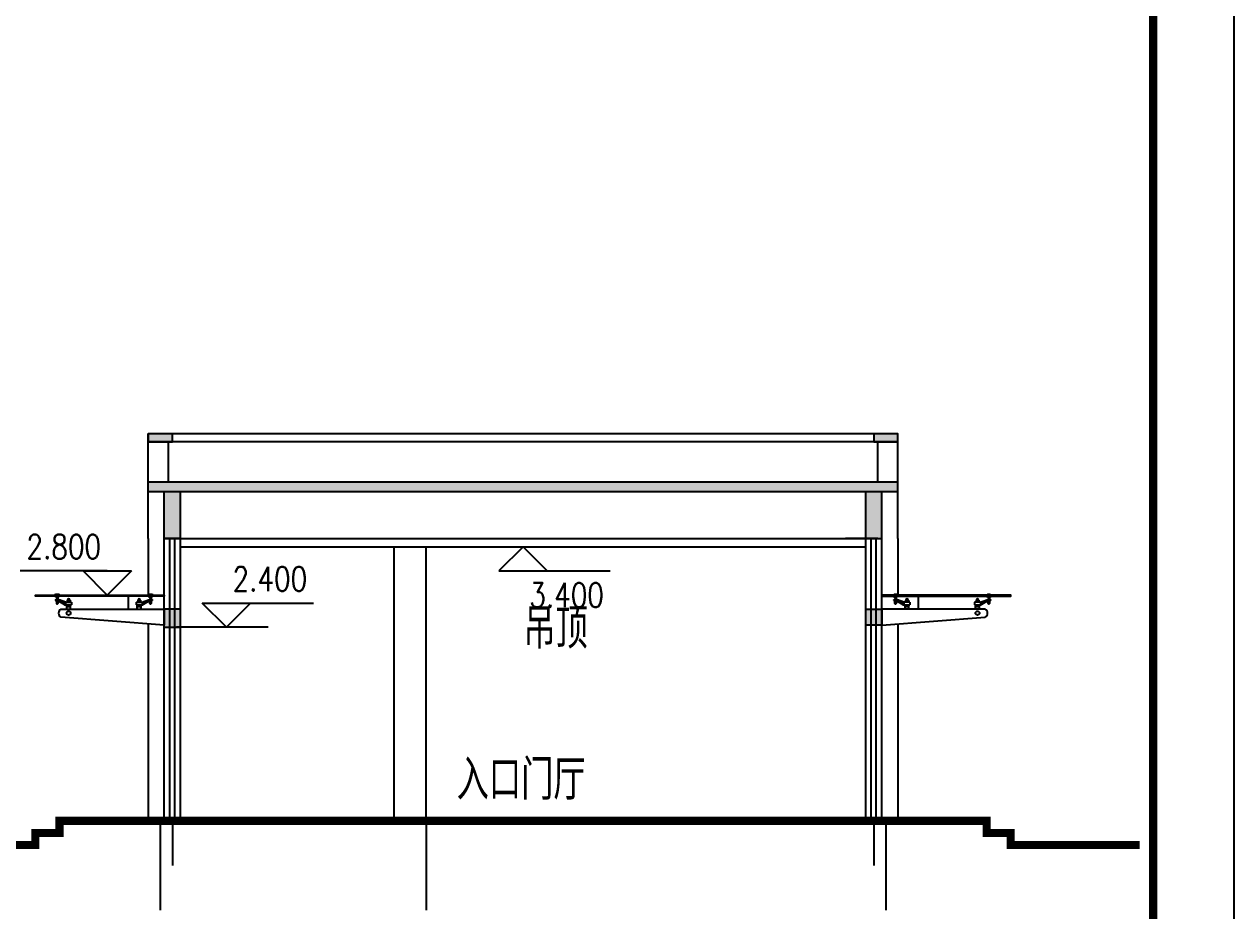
# Model space of a CAD drawing. Extents: x 458975 to 585950, y -118893 to 21149.
# Drawn here: x 503371 to 518375, y -61464 to -50468 of the extents above; entities that cross this region are included whole.
import ezdxf

# ---------------------------------------------------------------- set-up
doc = ezdxf.new("R2010")
doc.units = 0
doc.header["$LTSCALE"] = 1000
doc.header["$MEASUREMENT"] = 0
doc.linetypes.add('ACAD_ISO04W100', pattern=[30.5, 24, -3, 0.5, -3])
doc.layers.get('0').update_dxf_attribs({"linetype": 'CONTINUOUS'})
doc.layers.get('DEFPOINTS').update_dxf_attribs({"linetype": 'CONTINUOUS'})
for name, color, linetype in [('DOTE', 1, 'ACAD_ISO04W100'), ('E_GROUND', 2, 'CONTINUOUS'), ('E_WALL', 255, 'CONTINUOUS'), ('LEVL', 3, 'CONTINUOUS'), ('PUB_TEXT', 7, 'CONTINUOUS'), ('PUB_TITLE', 4, 'CONTINUOUS'), ('PUB_WALL', 255, 'CONTINUOUS'), ('S_WALL', 255, 'CONTINUOUS'), ('S_WINDOW', 2, 'CONTINUOUS'), ('WALL', 151, 'CONTINUOUS'), ('WINDOW', 2, 'CONTINUOUS')]:
    doc.layers.add(name, color=color, linetype=linetype)
doc.styles.add('-HZTXTSIMPLEX', font='SIMPLEX.shx', dxfattribs={"width": 0.8, "bigfont": 'HZTXT.shx'})
doc.styles.add('dim_font', font='SIMPLEX.shx', dxfattribs={"width": 0.8})

# ---------------------------------------------------------------- blocks, each defined once
blk = doc.blocks.new('_swblk')
for p, q in [((-0.5, 0), (-0.5, 1)), ((-0.15, 0), (-0.15, 1)), ((0.15, 0), (0.15, 1)), ((0.5, 0), (0.5, 1))]:
    blk.add_line(p, q)

msp = doc.modelspace()

# ---------------------------------------------------------------- hatches: boundary and pattern name
at = {"layer": 'LEVL'}
h = msp.add_hatch(color=7, dxfattribs=at)
h.paths.add_polyline_path([(505178.9, -57721.2), (505108.9, -57721.2), (505108.9, -57948.2), (505178.9, -57948.2)])
h.paths.add_polyline_path([(505238.9, -57721.2), (505178.9, -57721.2), (505178.9, -57948.2), (505238.9, -57948.2)])
h.paths.add_polyline_path([(505308.9, -57721.2), (505238.9, -57721.2), (505238.9, -57948.2), (505308.9, -57948.2)])
h = msp.add_hatch(color=7, dxfattribs=at)
h.paths.add_polyline_path([(513938.9, -57721.2), (514008.9, -57721.2), (514008.9, -57921.2), (513938.9, -57921.2)])
h.paths.add_polyline_path([(513878.9, -57721.2), (513938.9, -57721.2), (513938.9, -57921.2), (513878.9, -57921.2)])
h.paths.add_polyline_path([(513808.9, -57721.2), (513878.9, -57721.2), (513878.9, -57921.2), (513808.9, -57921.2)])
at = {"layer": 'WALL'}
h = msp.add_hatch(color=7, dxfattribs=at)
h.paths.add_polyline_path([(505308.9, -56268.4), (505108.9, -56268.4), (505108.9, -56848.4), (505308.9, -56848.4)])
h.paths.add_polyline_path([(514008.9, -56268.4), (513808.9, -56268.4), (513808.9, -56848.4), (514008.9, -56848.4), (514008.9, -56848.4)])
h.paths.add_polyline_path([(514208.9, -55548.4), (513908.9, -55548.4), (513908.9, -55648.4), (514208.9, -55648.4)])
h.paths.add_polyline_path([(505208.9, -55548.4), (504908.9, -55548.4), (504908.9, -55648.4), (505208.9, -55648.4)])
h.paths.add_polyline_path([(514208.9, -56148.4), (504908.9, -56148.4), (504908.9, -56268.4), (514208.9, -56268.4)])

# ---------------------------------------------------------------- linework, layer by layer
for p, q in [((503764.3, -57542.4), (503750.3, -57545.4)), ((503750.3, -57548.4), (503750.3, -57545.4)), ((503810.2, -57547.3), (503750.3, -57547.3)), ((503750.3, -57548.4), (503762.3, -57548.4)), ((503750.3, -57561.2), (503762.3, -57561.2)), ((503750.3, -57561.2), (503750.3, -57564.2)), ((503810.2, -57562.2), (503750.3, -57562.2)), ((503764.3, -57567.2), (503750.3, -57564.2)), ((503755.4, -57606.1), (503755.4, -57612.1)), ((503755.4, -57606.1), (503805.4, -57606.1)), ((503755.4, -57612.1), (503780.4, -57612.1)), ((503796.2, -57542.4), (503764.3, -57542.4)), ((503796.2, -57567.2), (503764.3, -57567.2)), ((503764.4, -57567.2), (503764.4, -57570)), ((503764.4, -57570.1), (503796.2, -57570.1)), ((503765.4, -57567.2), (503765.4, -57570)), ((503774.4, -57570), (503773.4, -57571)), ((503773.4, -57577), (503773.4, -57571)), ((503787.4, -57571.1), (503773.4, -57571.1)), ((503773.4, -57577), (503774.4, -57578)), ((503787.4, -57577.1), (503773.4, -57577.1)), ((503774.4, -57578), (503774.4, -57596.3)), ((503786.4, -57578), (503774.4, -57578)), ((503784.4, -57571), (503776.4, -57577)), ((503776.4, -57571), (503784.4, -57577)), ((503776.4, -57571), (503776.4, -57577)), ((503780.3, -57612.1), (503870.9, -57666.2)), ((503784.4, -57571), (503784.4, -57577)), ((503786.4, -57570), (503787.4, -57571)), ((503787.4, -57577), (503786.4, -57578)), ((503786.4, -57578), (503786.4, -57596.3)), ((503787.4, -57577), (503787.4, -57571)), ((503795.2, -57567.2), (503795.2, -57570)), ((503810.2, -57545.4), (503796.2, -57542.4)), ((503810.2, -57564.2), (503796.2, -57567.2)), ((503796.2, -57567.2), (503796.2, -57570)), ((503798.2, -57548.4), (503810.2, -57548.4)), ((503810.2, -57561.2), (503798.2, -57561.2)), ((503805.4, -57627), (503805.4, -57606.1)), ((503884.9, -57638.1), (503805.4, -57606.1)), ((503810.2, -57548.4), (503810.2, -57545.4)), ((503810.2, -57561.2), (503810.2, -57564.2)), ((503811.1, -57616.3), (503811, -57622.8)), ((503870.6, -57638.8), (503812.4, -57615.4)), ((503904.7, -57613.3), (503904.7, -57626.3)), ((503907.9, -57610.3), (503935.9, -57610.3)), ((503913.3, -57626.3), (503913.3, -57613.3)), ((503930.5, -57626.3), (503930.5, -57613.3)), ((503939.1, -57613.3), (503939.1, -57626.3)), ((504779.7, -57613.3), (504779.7, -57626.3)), ((504782.9, -57610.3), (504810.9, -57610.3)), ((504788.3, -57626.3), (504788.3, -57613.3)), ((504805.5, -57626.3), (504805.5, -57613.3)), ((504814.1, -57613.3), (504814.1, -57626.3)), ((504833.9, -57638.1), (504913.4, -57606.1)), ((504938.4, -57612.1), (504847.9, -57666.2)), ((504848.1, -57638.8), (504906.3, -57615.4)), ((504907.7, -57616.3), (504907.8, -57622.8)), ((504908.6, -57545.4), (504922.6, -57542.4)), ((504908.6, -57548.4), (504908.6, -57545.4)), ((504968.2, -57547.3), (504908.6, -57547.3)), ((504908.6, -57548.4), (504920.6, -57548.4)), ((504908.6, -57561.2), (504908.6, -57564.2)), ((504908.6, -57561.2), (504920.6, -57561.2)), ((504968.2, -57562.2), (504908.6, -57562.2)), ((504908.6, -57564.2), (504922.6, -57567.2)), ((504913.4, -57627), (504913.4, -57606.1)), ((504913.4, -57606.1), (504963.4, -57606.1)), ((504954.2, -57542.4), (504922.6, -57542.4)), ((504922.6, -57567.2), (504922.6, -57570)), ((504922.6, -57567.2), (504954.5, -57567.2)), ((504922.6, -57570), (504954.4, -57570)), ((504923.6, -57567.2), (504923.6, -57570)), ((504932.4, -57570), (504931.4, -57571)), ((504931.4, -57577), (504931.4, -57571)), ((504945.4, -57571.1), (504931.4, -57571.1)), ((504931.4, -57577), (504932.4, -57578)), ((504945.4, -57577.1), (504931.4, -57577.1)), ((504932.4, -57578), (504932.4, -57596.3)), ((504932.4, -57578), (504944.4, -57578)), ((504934.4, -57571), (504934.4, -57577)), ((504942.4, -57571), (504934.4, -57577)), ((504934.4, -57571), (504942.4, -57577)), ((504963.4, -57612.1), (504938.4, -57612.1)), ((504942.4, -57571), (504942.4, -57577)), ((504944.4, -57570), (504945.4, -57571)), ((504945.4, -57577), (504944.4, -57578)), ((504944.4, -57578), (504944.4, -57596.3)), ((504945.4, -57577), (504945.4, -57571)), ((504953.4, -57567.2), (504953.4, -57570)), ((504968.2, -57545.4), (504954.2, -57542.4)), ((504968.2, -57564.2), (504954.2, -57567.2)), ((504954.4, -57567.2), (504954.4, -57570)), ((504956.2, -57548.4), (504968.2, -57548.4)), ((504968.2, -57561.2), (504956.2, -57561.2)), ((504963.4, -57606.1), (504963.4, -57612.1)), ((504968.2, -57548.4), (504968.2, -57545.4)), ((504968.2, -57561.2), (504968.2, -57564.2)), ((514149.6, -57545.4), (514163.6, -57542.4)), ((514149.6, -57548.4), (514149.6, -57545.4)), ((514209.2, -57547.4), (514149.6, -57547.4)), ((514149.6, -57548.4), (514161.6, -57548.4)), ((514149.6, -57561.2), (514149.6, -57564.2)), ((514149.6, -57561.2), (514161.6, -57561.2)), ((514209.2, -57562.2), (514149.6, -57562.2)), ((514149.6, -57564.2), (514163.6, -57567.2)), ((514154.4, -57606.1), (514154.4, -57612.1)), ((514154.4, -57606.1), (514204.4, -57606.1)), ((514154.4, -57612.1), (514179.4, -57612.1)), ((514195.2, -57567.2), (514163.3, -57567.2)), ((514163.4, -57567.2), (514163.4, -57570)), ((514163.4, -57570), (514195.2, -57570)), ((514195.2, -57542.4), (514163.6, -57542.4)), ((514164.4, -57567.2), (514164.4, -57570)), ((514173.4, -57570), (514172.4, -57571)), ((514172.4, -57577), (514172.4, -57571)), ((514186.4, -57571), (514172.4, -57571)), ((514172.4, -57577), (514173.4, -57578)), ((514186.4, -57577), (514172.4, -57577)), ((514185.4, -57578), (514173.4, -57578)), ((514173.4, -57578), (514173.4, -57596.3)), ((514175.4, -57571), (514175.4, -57577)), ((514175.4, -57571), (514183.4, -57577)), ((514183.4, -57571), (514175.4, -57577)), ((514179.3, -57612.1), (514269.9, -57666.2)), ((514183.4, -57571), (514183.4, -57577)), ((514185.4, -57570), (514186.4, -57571)), ((514186.4, -57577), (514185.4, -57578)), ((514185.4, -57578), (514185.4, -57596.3)), ((514186.4, -57577), (514186.4, -57571)), ((514194.2, -57567.2), (514194.2, -57570)), ((514209.2, -57545.4), (514195.2, -57542.4)), ((514209.2, -57564.2), (514195.2, -57567.2)), ((514195.2, -57567.2), (514195.2, -57570)), ((514197.2, -57548.4), (514209.2, -57548.4)), ((514209.2, -57561.2), (514197.2, -57561.2)), ((514204.4, -57627), (514204.4, -57606.1)), ((514283.9, -57638.1), (514204.4, -57606.1)), ((514209.2, -57548.4), (514209.2, -57545.4)), ((514209.2, -57561.2), (514209.2, -57564.2)), ((514210.1, -57616.3), (514210, -57622.8)), ((514269.6, -57638.8), (514211.4, -57615.4)), ((514303.7, -57613.3), (514303.7, -57626.3)), ((514334.9, -57610.3), (514306.9, -57610.3)), ((514312.2, -57626.3), (514312.2, -57613.3)), ((514329.4, -57626.3), (514329.4, -57613.3)), ((514338.1, -57613.3), (514338.1, -57626.3)), ((515178.7, -57613.3), (515178.7, -57626.3)), ((515209.9, -57610.3), (515181.9, -57610.3)), ((515187.2, -57626.3), (515187.2, -57613.3)), ((515204.4, -57626.3), (515204.4, -57613.3)), ((515213.1, -57613.3), (515213.1, -57626.3)), ((515232.9, -57638.1), (515312.4, -57606.1)), ((515337.4, -57612.1), (515246.9, -57666.2)), ((515247.1, -57638.8), (515305.3, -57615.4)), ((515306.7, -57616.3), (515306.8, -57622.8)), ((515307.6, -57545.4), (515321.6, -57542.4)), ((515307.6, -57548.4), (515307.6, -57545.4)), ((515367.5, -57547.4), (515307.6, -57547.4)), ((515307.6, -57548.4), (515319.6, -57548.4)), ((515307.6, -57561.2), (515307.6, -57564.2)), ((515307.6, -57561.2), (515319.6, -57561.2)), ((515367.5, -57562.2), (515307.6, -57562.2)), ((515307.6, -57564.2), (515321.6, -57567.2)), ((515312.4, -57606.1), (515362.4, -57606.1)), ((515312.4, -57627), (515312.4, -57606.1)), ((515353.5, -57542.4), (515321.6, -57542.4)), ((515321.6, -57567.2), (515353.5, -57567.2)), ((515321.6, -57567.2), (515321.6, -57570)), ((515321.6, -57570), (515353.4, -57570)), ((515322.6, -57567.2), (515322.6, -57570)), ((515331.4, -57570), (515330.4, -57571)), ((515344.4, -57571), (515330.4, -57571)), ((515330.4, -57577), (515330.4, -57571)), ((515344.4, -57577), (515330.4, -57577)), ((515330.4, -57577), (515331.4, -57578)), ((515331.4, -57578), (515343.4, -57578)), ((515331.4, -57578), (515331.4, -57596.3)), ((515333.4, -57571), (515333.4, -57577)), ((515333.4, -57571), (515341.4, -57577)), ((515341.4, -57571), (515333.4, -57577)), ((515362.4, -57612.1), (515337.4, -57612.1)), ((515341.4, -57571), (515341.4, -57577)), ((515343.4, -57570), (515344.4, -57571)), ((515344.4, -57577), (515343.4, -57578)), ((515343.4, -57578), (515343.4, -57596.3)), ((515344.4, -57577), (515344.4, -57571)), ((515352.4, -57567.2), (515352.4, -57570)), ((515353.4, -57567.2), (515353.4, -57570)), ((515353.5, -57542.4), (515367.5, -57545.4)), ((515353.5, -57567.2), (515367.5, -57564.2)), ((515355.5, -57548.4), (515367.5, -57548.4)), ((515367.5, -57561.2), (515355.5, -57561.2)), ((515362.4, -57606.1), (515362.4, -57612.1)), ((515367.5, -57548.4), (515367.5, -57545.4)), ((515367.5, -57561.2), (515367.5, -57564.2)), ((503811.5, -57623.7), (503869.5, -57658.4)), ((503870.9, -57666.2), (503870.9, -57668.1)), ((503870.9, -57666.2), (503870.9, -57667.4)), ((503870.9, -57668.1), (503958.9, -57668.1)), ((503871, -57657.5), (503871.2, -57639.8)), ((503884.9, -57638.1), (503884.9, -57668.1)), ((503884.9, -57638.1), (503958.9, -57638.1)), ((503945.9, -57678.3), (503897.9, -57678.3)), ((503897.9, -57721.2), (503897.9, -57678.3)), ((503945.9, -57692.3), (503897.9, -57692.3)), ((503904.7, -57631.4), (503904.7, -57638.1)), ((503906.9, -57678.3), (503906.9, -57668.3)), ((503907.9, -57628.4), (503935.9, -57628.4)), ((503935.1, -57628.3), (503908.7, -57628.3)), ((503908.9, -57678.3), (503908.9, -57668.3)), ((503911.9, -57680.5), (503931.9, -57690.5)), ((503911.9, -57690.5), (503911.9, -57680.5)), ((503911.9, -57690.5), (503931.9, -57680.5)), ((503931.9, -57680.5), (503911.9, -57680.5)), ((503931.9, -57690.5), (503911.9, -57690.5)), ((503913.3, -57638.1), (503913.3, -57631.4)), ((503930.5, -57638.1), (503930.5, -57631.4)), ((503931.9, -57690.5), (503931.9, -57680.5)), ((503934.9, -57678.3), (503934.9, -57668.3)), ((503936.9, -57678.3), (503936.9, -57668.3)), ((503939.1, -57631.4), (503939.1, -57638.1)), ((503945.9, -57721.2), (503945.9, -57678.3)), ((503958.9, -57638.1), (503958.9, -57668.1)), ((504759.9, -57638.1), (504759.9, -57668.1)), ((504759.9, -57638.1), (504833.9, -57638.1)), ((504759.9, -57668.1), (504847.9, -57668.1)), ((504820.9, -57678.3), (504772.9, -57678.3)), ((504772.9, -57721.2), (504772.9, -57678.3)), ((504820.9, -57692.3), (504772.9, -57692.3)), ((504779.7, -57631.4), (504779.7, -57638.1)), ((504781.9, -57678.3), (504781.9, -57668.3)), ((504782.9, -57628.4), (504810.9, -57628.4)), ((504810.1, -57628.3), (504783.7, -57628.3)), ((504783.9, -57678.3), (504783.9, -57668.3)), ((504786.9, -57680.5), (504806.9, -57690.5)), ((504786.9, -57690.5), (504786.9, -57680.5)), ((504786.9, -57690.5), (504806.9, -57680.5)), ((504806.9, -57680.5), (504786.9, -57680.5)), ((504806.9, -57690.5), (504786.9, -57690.5)), ((504788.3, -57638.1), (504788.3, -57631.4)), ((504805.5, -57638.1), (504805.5, -57631.4)), ((504806.9, -57690.5), (504806.9, -57680.5)), ((504809.9, -57678.3), (504809.9, -57668.3)), ((504811.9, -57678.3), (504811.9, -57668.3)), ((504814.1, -57631.4), (504814.1, -57638.1)), ((504820.9, -57721.2), (504820.9, -57678.3)), ((504833.9, -57638.1), (504833.9, -57668.1)), ((504847.7, -57657.5), (504847.5, -57639.8)), ((504847.9, -57666.2), (504847.9, -57668.1)), ((504907.3, -57623.7), (504849.3, -57658.4)), ((514210.5, -57623.7), (514268.5, -57658.4)), ((514269.9, -57666.2), (514269.9, -57668.1)), ((514269.9, -57668.1), (514357.9, -57668.1)), ((514270, -57657.5), (514270.3, -57639.8)), ((514283.9, -57638.1), (514283.9, -57668.1)), ((514357.9, -57638.1), (514283.9, -57638.1)), ((514296.9, -57678.3), (514344.9, -57678.3)), ((514296.9, -57721.2), (514296.9, -57678.3)), ((514344.9, -57692.3), (514296.9, -57692.3)), ((514303.7, -57631.4), (514303.7, -57638.1)), ((514305.9, -57678.3), (514305.9, -57668.3)), ((514334.9, -57628.4), (514306.9, -57628.4)), ((514334, -57628.3), (514307.6, -57628.3)), ((514307.9, -57678.3), (514307.9, -57668.3)), ((514310.9, -57690.5), (514310.9, -57680.5)), ((514330.9, -57680.5), (514310.9, -57690.5)), ((514330.9, -57690.5), (514310.9, -57680.5)), ((514310.9, -57680.5), (514330.9, -57680.5)), ((514310.9, -57690.5), (514330.9, -57690.5)), ((514312.2, -57638.1), (514312.2, -57631.4)), ((514329.4, -57638.1), (514329.4, -57631.4)), ((514330.9, -57690.5), (514330.9, -57680.5)), ((514333.9, -57678.3), (514333.9, -57668.3)), ((514335.9, -57678.3), (514335.9, -57668.3)), ((514338.1, -57631.4), (514338.1, -57638.1)), ((514344.9, -57721.2), (514344.9, -57678.3)), ((514357.9, -57638.1), (514357.9, -57668.1)), ((515158.9, -57638.1), (515158.9, -57668.1)), ((515232.9, -57638.1), (515158.9, -57638.1)), ((515158.9, -57668.1), (515246.9, -57668.1)), ((515171.9, -57678.3), (515219.9, -57678.3)), ((515171.9, -57721.2), (515171.9, -57678.3)), ((515219.9, -57692.3), (515171.9, -57692.3)), ((515178.7, -57631.4), (515178.7, -57638.1)), ((515180.9, -57678.3), (515180.9, -57668.3)), ((515209.9, -57628.4), (515181.9, -57628.4)), ((515209.1, -57628.3), (515182.6, -57628.3)), ((515182.9, -57678.3), (515182.9, -57668.3)), ((515185.9, -57690.5), (515185.9, -57680.5)), ((515205.9, -57680.5), (515185.9, -57690.5)), ((515205.9, -57690.5), (515185.9, -57680.5)), ((515185.9, -57680.5), (515205.9, -57680.5)), ((515185.9, -57690.5), (515205.9, -57690.5)), ((515187.2, -57638.1), (515187.2, -57631.4)), ((515204.4, -57638.1), (515204.4, -57631.4)), ((515205.9, -57690.5), (515205.9, -57680.5)), ((515208.9, -57678.3), (515208.9, -57668.3)), ((515210.9, -57678.3), (515210.9, -57668.3)), ((515213.1, -57631.4), (515213.1, -57638.1)), ((515219.9, -57721.2), (515219.9, -57678.3)), ((515232.9, -57638.1), (515232.9, -57668.1)), ((515246.8, -57657.5), (515246.5, -57639.8)), ((515246.9, -57666.2), (515246.9, -57668.1)), ((515246.9, -57666.2), (515246.9, -57667.4)), ((515306.3, -57623.7), (515248.3, -57658.4))]:
    msp.add_line(p, q)
at = {"ltscale": 0.05}
for p, q in [((503762.3, -57547.4), (503762.3, -57561.2)), ((503775.9, -57578), (503775.9, -57596.3)), ((503780.4, -57664.2), (503780.4, -57536.4)), ((503784.9, -57578), (503784.9, -57596.3)), ((503798.2, -57547.4), (503798.2, -57561.2)), ((504920.6, -57547.4), (504920.6, -57561.2)), ((504933.9, -57578), (504933.9, -57596.3)), ((504938.4, -57664.2), (504938.4, -57536.4)), ((504942.9, -57578), (504942.9, -57596.3)), ((504956.2, -57547.4), (504956.2, -57561.2)), ((514161.6, -57547.4), (514161.6, -57561.2)), ((514174.9, -57578), (514174.9, -57596.3)), ((514179.4, -57664.2), (514179.4, -57536.4)), ((514183.9, -57578), (514183.9, -57596.3)), ((514197.2, -57547.4), (514197.2, -57561.2)), ((515319.6, -57547.4), (515319.6, -57561.2)), ((515332.9, -57578), (515332.9, -57596.3)), ((515337.4, -57664.2), (515337.4, -57536.4)), ((515341.9, -57578), (515341.9, -57596.3)), ((515355.5, -57547.4), (515355.5, -57561.2))]:
    msp.add_line(p, q, dxfattribs=at)
for points in [[(503826.9, -57721.2), (505108.9, -57721.2), (505108.9, -57921.2), (503826.9, -57823.2)], [(503897.9, -57721.2), (503945.9, -57721.2)], [(504772.9, -57721.2), (504820.9, -57721.2)], [(515290.9, -57721.2), (514008.9, -57721.2), (514008.9, -57921.2), (515290.9, -57823.2)], [(514344.9, -57721.2), (514296.9, -57721.2)], [(515219.9, -57721.2), (515171.9, -57721.2)]]:
    msp.add_lwpolyline(points)
for centre in [(503921.9, -57772.2), (515195.9, -57772.2)]:
    msp.add_circle(centre, 25)
for centre, radius, start, end in [((503812.1, -57616.3), 1, 68.07444, 179.23169), ((503909, -57614.9), 4.61, 20.4369, 159.5631), ((503921.9, -57610.3), 14, 0, 180), ((503921.9, -57624.1), 13.8, 51.53746, 128.46254), ((503934.8, -57614.9), 4.54, 19.7922, 160.2078), ((504784, -57614.9), 4.61, 20.4369, 159.5631), ((504796.9, -57610.3), 14, 0, 180), ((504796.9, -57624.1), 13.8, 51.53746, 128.46254), ((504809.8, -57614.9), 4.54, 19.7922, 160.2078), ((504906.7, -57616.3), 1, 0.76831, 111.92556), ((514211.1, -57616.3), 1, 68.07444, 179.23169), ((514308, -57614.9), 4.54, 19.7922, 160.2078), ((514320.9, -57610.3), 14, 0, 180), ((514320.8, -57624.1), 13.8, 51.53746, 128.46254), ((514333.8, -57614.9), 4.61, 20.4369, 159.5631), ((515183, -57614.9), 4.54, 19.7922, 160.2078), ((515195.9, -57610.3), 14, 0, 180), ((515195.8, -57624.1), 13.8, 51.53746, 128.46254), ((515208.8, -57614.9), 4.61, 20.4369, 159.5631), ((515305.7, -57616.3), 1, 0.76831, 111.92556), ((503855.2, -57772.2), 58.3, 119.0546, 240.9454), ((503812, -57622.8), 1, 179.23169, 239.12087), ((503870, -57657.5), 1, 239.12087, 359.23169), ((503870.2, -57639.7), 1, 359.23169, 68.07444), ((503909, -57622.7), 5.67, 220.29842, 319.70158), ((503909, -57633), 4.61, 20.4369, 159.5631), ((503921.9, -57608.8), 19.5, 243.81532, 296.18468), ((503921.9, -57642.2), 13.8, 51.53746, 128.46254), ((503934.8, -57622.8), 5.56, 219.76533, 320.23467), ((503934.8, -57632.9), 4.54, 19.7922, 160.2078), ((504784, -57622.7), 5.67, 220.29842, 319.70158), ((504784, -57633), 4.61, 20.4369, 159.5631), ((504796.9, -57608.8), 19.5, 243.81532, 296.18468), ((504796.9, -57642.2), 13.8, 51.53746, 128.46254), ((504809.8, -57622.8), 5.56, 219.76533, 320.23467), ((504809.8, -57632.9), 4.54, 19.7922, 160.2078), ((504848.5, -57639.7), 1, 111.92556, 180.76831), ((504848.7, -57657.5), 1, 180.76831, 300.87913), ((504906.8, -57622.8), 1, 300.87913, 0.76831), ((514211, -57622.8), 1, 179.23169, 239.12087), ((514269, -57657.5), 1, 239.12087, 359.23169), ((514269.3, -57639.7), 1, 359.23169, 68.07444), ((514308, -57622.8), 5.56, 219.76533, 320.23467), ((514308, -57632.9), 4.54, 19.7922, 160.2078), ((514320.8, -57608.8), 19.5, 243.81532, 296.18468), ((514320.8, -57642.2), 13.8, 51.53746, 128.46254), ((514333.8, -57622.7), 5.67, 220.29842, 319.70158), ((514333.8, -57633), 4.61, 20.4369, 159.5631), ((515183, -57622.8), 5.56, 219.76533, 320.23467), ((515183, -57632.9), 4.54, 19.7922, 160.2078), ((515195.8, -57608.8), 19.5, 243.81532, 296.18468), ((515195.8, -57642.2), 13.8, 51.53746, 128.46254), ((515208.8, -57622.7), 5.67, 220.29842, 319.70158), ((515208.8, -57633), 4.61, 20.4369, 159.5631), ((515247.5, -57639.7), 1, 111.92556, 180.76831), ((515247.8, -57657.5), 1, 180.76831, 300.87913), ((515262.6, -57772.2), 58.3, 299.0546, 60.9454), ((515305.8, -57622.8), 1, 300.87913, 0.76831)]:
    msp.add_arc(centre, radius, start, end)
at = {"layer": 'DEFPOINTS'}
for p in [(503922.2, -57609.9), (504797.2, -57609.9), (514320.6, -57609.9), (515195.6, -57609.9)]:
    msp.add_point(p, dxfattribs=at)
at = {"layer": 'DOTE'}
for p, q in [((505058.9, -60348.4), (505058.9, -61456.7)), ((505208.9, -60348.4), (505208.9, -60902.5)), ((508358.9, -60348.4), (508358.9, -61456.7)), ((513908.9, -60348.4), (513908.9, -60902.5)), ((514058.9, -60348.4), (514058.9, -61456.7))]:
    msp.add_line(p, q, dxfattribs=at)
at = {"layer": 'E_GROUND'}
msp.add_lwpolyline([(501908.9, -60648.4, 100, 100, 0), (503508.9, -60648.4, 100, 100, 0), (503508.9, -60498.4, 100, 100, 0), (503808.9, -60498.4, 100, 100, 0), (503808.9, -60348.4, 100, 100, 0), (515308.9, -60348.4, 100, 100, 0), (515308.9, -60498.4, 100, 100, 0), (515608.9, -60498.4, 100, 100, 0), (515608.9, -60648.4, 100, 100, 0), (517208.9, -60648.4, 0, 0, 0)], format="xyseb", dxfattribs=at)
at = {"layer": 'E_WALL'}
for p, q in [((505108.9, -56848.4), (505108.9, -56268.4)), ((505308.9, -56848.4), (505308.9, -56268.4)), ((513808.9, -56848.4), (513808.9, -56268.4)), ((514008.9, -56848.4), (514008.9, -56268.4)), ((504908.9, -56848.4), (504908.9, -57548.4)), ((505158.9, -56848.4), (505558.9, -56848.4)), ((513958.9, -56848.4), (513558.9, -56848.4)), ((514208.9, -56848.4), (514208.9, -57548.4)), ((504658.9, -57560.4), (504658.9, -57721.2)), ((514458.9, -57560.4), (514458.9, -57721.2)), ((504908.9, -57907.9), (504908.9, -60348.4)), ((514208.9, -57907.9), (514208.9, -60348.4))]:
    msp.add_line(p, q, dxfattribs=at)
for points in [[(514208.9, -55548.4), (514208.9, -55548.4), (504908.9, -55548.4)], [(505208.9, -55548.4), (504908.9, -55548.4), (504908.9, -55648.4), (505208.9, -55648.4)], [(514208.9, -55648.4), (514208.9, -55648.4), (504908.9, -55648.4)], [(505208.9, -55648.4), (505208.9, -55548.4)], [(514208.9, -55548.4), (513908.9, -55548.4), (513908.9, -55648.4), (514208.9, -55648.4)], [(514208.9, -56148.4), (514208.9, -56148.4), (504908.9, -56148.4)], [(514208.9, -56268.4), (504908.9, -56268.4)], [(505108.9, -56848.4), (514008.9, -56848.4)], [(505308.9, -56948.4), (513808.9, -56948.4)]]:
    msp.add_lwpolyline(points, dxfattribs=at)
at = {"layer": 'LEVL'}
for p, q in [((509558.9, -56948.4), (509258.9, -57248.4)), ((509858.9, -57248.4), (509558.9, -56948.4)), ((504401.5, -57248.4), (503321.5, -57248.4)), ((504401.5, -57548.4), (504101.5, -57248.4)), ((504101.5, -57248.4), (504701.5, -57248.4)), ((504701.5, -57248.4), (504401.5, -57548.4)), ((509258.9, -57248.4), (509858.9, -57248.4)), ((509558.9, -57248.4), (510638.9, -57248.4)), ((505878.2, -57948.2), (505578.2, -57648.2)), ((505578.2, -57648.2), (506178.2, -57648.2)), ((506178.2, -57648.2), (505878.2, -57948.2)), ((505878.2, -57648.2), (506958.2, -57648.2)), ((506396.6, -57948.2), (505259, -57948.2))]:
    msp.add_line(p, q, dxfattribs=at)
at = {"layer": 'LEVL', "color": 7}
for p, q in [((505308.9, -57721.2), (505108.9, -57721.2)), ((505108.9, -57721.2), (505108.9, -57921.2)), ((505308.9, -57921.2), (505308.9, -57721.2)), ((513808.9, -57921.2), (513808.9, -57721.2)), ((513808.9, -57721.2), (514008.9, -57721.2)), ((514008.9, -57721.2), (514008.9, -57921.2)), ((505108.9, -57948.2), (505308.9, -57948.2)), ((514008.9, -57921.2), (513808.9, -57921.2))]:
    msp.add_line(p, q, dxfattribs=at)
at = {"layer": 'PUB_TITLE'}
msp.add_lwpolyline([(458975.5, -70226.1), (458975.5, -28226.1), (518375.5, -28226.1), (518375.5, -70226.1)], close=True, dxfattribs=at)
at = {"layer": 'PUB_TITLE', "const_width": 100}
msp.add_lwpolyline([(461475.5, -69226.1), (517375.5, -69226.1), (517375.5, -29226.1), (461475.5, -29226.1)], close=True, dxfattribs=at)
at = {"layer": 'PUB_WALL'}
for p, q in [((503765.7, -57604.1), (503794.1, -57604.1)), ((503765.7, -57606), (503765.7, -57604.1)), ((503765.7, -57606), (503794.1, -57606)), ((503765.9, -57614.4), (503765.9, -57612.5)), ((503765.9, -57614.4), (503784.2, -57614.4)), ((503770.2, -57616.4), (503770.2, -57622)), ((503770.6, -57602.1), (503770.6, -57598.1)), ((503784.2, -57614.4), (503770.8, -57614.4)), ((503789.6, -57604.1), (503771.6, -57604.1)), ((503772.6, -57596.1), (503788.6, -57596.1)), ((503775.2, -57616), (503775.2, -57622)), ((503775.6, -57602.1), (503775.6, -57598.1)), ((503785.2, -57616.7), (503785.2, -57622)), ((503785.6, -57602.1), (503785.6, -57598.1)), ((503790.6, -57602.1), (503790.6, -57598.1)), ((503790.7, -57618.3), (503790.7, -57622)), ((503794.1, -57606), (503794.1, -57604.1)), ((504924.7, -57606), (504924.7, -57604.1)), ((504953, -57604.1), (504924.7, -57604.1)), ((504953, -57606), (504924.7, -57606)), ((504928, -57618.3), (504928, -57622)), ((504928.1, -57602.1), (504928.1, -57598.1)), ((504947.1, -57604.1), (504929.1, -57604.1)), ((504946.1, -57596.1), (504930.1, -57596.1)), ((504933.1, -57602.1), (504933.1, -57598.1)), ((504933.6, -57616.7), (504933.6, -57622)), ((504952.8, -57614.4), (504934.6, -57614.4)), ((504934.6, -57614.4), (504947.9, -57614.4)), ((504943.1, -57602.1), (504943.1, -57598.1)), ((504943.6, -57616), (504943.6, -57622)), ((504948.1, -57602.1), (504948.1, -57598.1)), ((504948.6, -57616.4), (504948.6, -57622)), ((504952.8, -57614.4), (504952.8, -57612.5)), ((504953, -57606), (504953, -57604.1)), ((514164.7, -57606), (514164.7, -57604.1)), ((514164.7, -57604.1), (514193.1, -57604.1)), ((514164.7, -57606), (514193.1, -57606)), ((514165, -57614.4), (514165, -57612.5)), ((514165, -57614.4), (514183.2, -57614.4)), ((514169.2, -57616.4), (514169.2, -57622)), ((514169.6, -57602.1), (514169.6, -57598.1)), ((514183.2, -57614.4), (514169.8, -57614.4)), ((514170.6, -57604.1), (514188.6, -57604.1)), ((514171.6, -57596.1), (514187.6, -57596.1)), ((514174.2, -57616), (514174.2, -57622)), ((514174.6, -57602.1), (514174.6, -57598.1)), ((514184.2, -57616.7), (514184.2, -57622)), ((514184.6, -57602.1), (514184.6, -57598.1)), ((514189.6, -57602.1), (514189.6, -57598.1)), ((514189.7, -57618.3), (514189.7, -57622)), ((514193.1, -57606), (514193.1, -57604.1)), ((515352.1, -57604.1), (515323.7, -57604.1)), ((515323.7, -57606), (515323.7, -57604.1)), ((515352.1, -57606), (515323.7, -57606)), ((515327.1, -57602.1), (515327.1, -57598.1)), ((515327.1, -57618.3), (515327.1, -57622)), ((515328.1, -57604.1), (515346.1, -57604.1)), ((515345.1, -57596.1), (515329.1, -57596.1)), ((515332.1, -57602.1), (515332.1, -57598.1)), ((515332.6, -57616.7), (515332.6, -57622)), ((515351.8, -57614.4), (515333.6, -57614.4)), ((515333.6, -57614.4), (515347, -57614.4)), ((515342.1, -57602.1), (515342.1, -57598.1)), ((515342.6, -57616), (515342.6, -57622)), ((515347.1, -57602.1), (515347.1, -57598.1)), ((515347.6, -57616.4), (515347.6, -57622)), ((515351.8, -57614.4), (515351.8, -57612.5)), ((515352.1, -57606), (515352.1, -57604.1)), ((503772.4, -57626.5), (503771.6, -57623.9)), ((503788.6, -57624), (503772.2, -57624)), ((503786.9, -57627.3), (503773.4, -57627.3)), ((503773.5, -57654.5), (503773.5, -57627.3)), ((503787.7, -57654.5), (503773.5, -57654.5)), ((503775.5, -57656.2), (503773.5, -57654.5)), ((503775.5, -57627.3), (503775.5, -57656.2)), ((503785.7, -57656.2), (503775.5, -57656.2)), ((503785.7, -57627.3), (503785.7, -57656.2)), ((503787.7, -57654.5), (503785.7, -57656.2)), ((503787.7, -57654.5), (503787.7, -57626.9)), ((503787.9, -57626.5), (503788.6, -57624)), ((504930.9, -57626.5), (504930.1, -57624)), ((504930.1, -57624), (504946.6, -57624)), ((504931.1, -57654.5), (504931.1, -57626.9)), ((504945.3, -57654.5), (504931.1, -57654.5)), ((504931.1, -57654.5), (504933.1, -57656.2)), ((504931.8, -57627.3), (504945.4, -57627.3)), ((504933.1, -57627.3), (504933.1, -57656.2)), ((504933.1, -57656.2), (504943.3, -57656.2)), ((504943.3, -57627.3), (504943.3, -57656.2)), ((504943.3, -57656.2), (504945.3, -57654.5)), ((504945.3, -57654.5), (504945.3, -57627.3)), ((504946.4, -57626.5), (504947.1, -57623.9)), ((514171.4, -57626.5), (514170.6, -57623.9)), ((514187.7, -57624), (514171.2, -57624)), ((514185.9, -57627.3), (514172.4, -57627.3)), ((514172.5, -57654.5), (514172.5, -57627.3)), ((514174.5, -57656.2), (514172.5, -57654.5)), ((514172.5, -57654.5), (514186.7, -57654.5)), ((514174.5, -57627.3), (514174.5, -57656.2)), ((514184.7, -57656.2), (514174.5, -57656.2)), ((514184.7, -57627.3), (514184.7, -57656.2)), ((514186.7, -57654.5), (514184.7, -57656.2)), ((514186.7, -57654.5), (514186.7, -57626.9)), ((514186.9, -57626.5), (514187.7, -57624)), ((515329.1, -57624), (515345.6, -57624)), ((515329.9, -57626.5), (515329.1, -57624)), ((515330.1, -57654.5), (515330.1, -57626.9)), ((515330.1, -57654.5), (515344.3, -57654.5)), ((515330.1, -57654.5), (515332.1, -57656.2)), ((515330.8, -57627.3), (515344.4, -57627.3)), ((515332.1, -57627.3), (515332.1, -57656.2)), ((515332.1, -57656.2), (515342.3, -57656.2)), ((515342.3, -57627.3), (515342.3, -57656.2)), ((515342.3, -57656.2), (515344.3, -57654.5)), ((515344.3, -57654.5), (515344.3, -57627.3)), ((515345.4, -57626.5), (515346.2, -57623.9))]:
    msp.add_line(p, q, dxfattribs=at)
for centre, radius, start, end in [((503772.2, -57616.4), 2, 90, 180), ((503772.6, -57598.1), 2, 89.99975, 179.99975), ((503772.6, -57602.1), 2, 179.99975, 269.99975), ((503773.2, -57616.4), 2, 0, 90), ((503773.6, -57598.1), 2, 359.99975, 89.99975), ((503773.6, -57602.1), 2, 269.99975, 359.99975), ((503777.2, -57616.4), 2, 90, 180), ((503777.6, -57598.1), 2, 89.99975, 179.99975), ((503777.6, -57602.1), 2, 179.99975, 269.99975), ((503783.2, -57616.4), 2, 0, 90), ((503783.6, -57598.1), 2, 359.99975, 89.99975), ((503783.6, -57602.1), 2, 269.99975, 359.99975), ((503787.2, -57616.4), 2, 143.46509, 180), ((503787.6, -57598.1), 2, 89.99975, 179.99975), ((503787.6, -57602.1), 2, 179.99975, 269.99975), ((503788.6, -57598.1), 2, 359.99975, 89.99975), ((503788.6, -57602.1), 2, 269.99975, 359.99975), ((504930.1, -57598.1), 2, 90.00025, 180.00025), ((504930.1, -57602.1), 2, 180.00025, 270.00025), ((504931.1, -57598.1), 2, 0.00025, 90.00025), ((504931.1, -57602.1), 2, 270.00025, 0.00025), ((504935.1, -57598.1), 2, 90.00025, 180.00025), ((504935.1, -57602.1), 2, 180.00025, 270.00025), ((504931.6, -57616.4), 2, 0, 36.53491), ((504935.6, -57616.4), 2, 90, 180), ((504941.1, -57598.1), 2, 0.00025, 90.00025), ((504941.1, -57602.1), 2, 270.00025, 0.00025), ((504941.6, -57616.4), 2, 0, 90), ((504945.1, -57598.1), 2, 90.00025, 180.00025), ((504945.1, -57602.1), 2, 180.00025, 270.00025), ((504945.6, -57616.4), 2, 90, 180), ((504946.1, -57598.1), 2, 0.00025, 90.00025), ((504946.1, -57602.1), 2, 270.00025, 0.00025), ((504946.6, -57616.4), 2, 0, 90), ((514171.2, -57616.4), 2, 90, 180), ((514171.6, -57598.1), 2, 89.99975, 179.99975), ((514171.6, -57602.1), 2, 179.99975, 269.99975), ((514172.2, -57616.4), 2, 0, 90), ((514172.6, -57598.1), 2, 359.99975, 89.99975), ((514172.6, -57602.1), 2, 269.99975, 359.99975), ((514176.2, -57616.4), 2, 90, 180), ((514176.6, -57598.1), 2, 89.99975, 179.99975), ((514176.6, -57602.1), 2, 179.99975, 269.99975), ((514182.2, -57616.4), 2, 0, 90), ((514182.6, -57598.1), 2, 359.99975, 89.99975), ((514182.6, -57602.1), 2, 269.99975, 359.99975), ((514186.2, -57616.4), 2, 143.46509, 180), ((514186.6, -57598.1), 2, 89.99975, 179.99975), ((514186.6, -57602.1), 2, 179.99975, 269.99975), ((514187.6, -57598.1), 2, 359.99975, 89.99975), ((514187.6, -57602.1), 2, 269.99975, 359.99975), ((515329.1, -57598.1), 2, 90.00025, 180.00025), ((515329.1, -57602.1), 2, 180.00025, 270.00025), ((515330.1, -57598.1), 2, 0.00025, 90.00025), ((515330.1, -57602.1), 2, 270.00025, 0.00025), ((515334.1, -57598.1), 2, 90.00025, 180.00025), ((515334.1, -57602.1), 2, 180.00025, 270.00025), ((515330.6, -57616.4), 2, 0, 36.53491), ((515334.6, -57616.4), 2, 90, 180), ((515340.1, -57598.1), 2, 0.00025, 90.00025), ((515340.1, -57602.1), 2, 270.00025, 0.00025), ((515340.6, -57616.4), 2, 0, 90), ((515344.1, -57598.1), 2, 90.00025, 180.00025), ((515344.1, -57602.1), 2, 180.00025, 270.00025), ((515344.6, -57616.4), 2, 90, 180), ((515345.1, -57598.1), 2, 0.00025, 90.00025), ((515345.1, -57602.1), 2, 270.00025, 0.00025), ((515345.6, -57616.4), 2, 0, 90), ((503772.2, -57622), 2, 180, 270), ((503773.4, -57626.3), 1, 196.87284, 270), ((503773.2, -57622), 2, 270, 0), ((503777.2, -57622), 2, 180, 270), ((503783.2, -57622), 2, 270, 0), ((503787.2, -57622), 2, 180, 270), ((503786.9, -57626.3), 1, 270, 343.12716), ((503788.7, -57622), 2, 270, 0), ((504930, -57622), 2, 180, 270), ((504931.8, -57626.3), 1, 196.87284, 270), ((504931.6, -57622), 2, 270, 0), ((504935.6, -57622), 2, 180, 270), ((504941.6, -57622), 2, 270, 0), ((504945.6, -57622), 2, 180, 270), ((504945.4, -57626.3), 1, 270, 343.12716), ((504946.6, -57622), 2, 270, 0), ((514171.2, -57622), 2, 180, 270), ((514172.4, -57626.3), 1, 196.87284, 270), ((514172.2, -57622), 2, 270, 0), ((514176.2, -57622), 2, 180, 270), ((514182.2, -57622), 2, 270, 0), ((514186.2, -57622), 2, 180, 270), ((514185.9, -57626.3), 1, 270, 343.12716), ((514187.7, -57622), 2, 270, 0), ((515329.1, -57622), 2, 180, 270), ((515330.8, -57626.3), 1, 196.87284, 270), ((515330.6, -57622), 2, 270, 0), ((515334.6, -57622), 2, 180, 270), ((515340.6, -57622), 2, 270, 0), ((515344.6, -57622), 2, 180, 270), ((515344.4, -57626.3), 1, 270, 343.12716), ((515345.6, -57622), 2, 270, 0)]:
    msp.add_arc(centre, radius, start, end, dxfattribs=at)
at = {"layer": 'S_WALL'}
for p, q in [((504908.9, -56848.4), (504908.9, -55548.4)), ((505158.9, -56148.4), (505158.9, -55648.4)), ((513958.9, -56148.4), (513958.9, -55648.4)), ((514208.9, -56848.4), (514208.9, -55548.4)), ((505308.9, -56848.4), (505108.9, -56848.4)), ((513758.9, -56848.4), (513558.9, -56848.4)), ((514008.9, -57948.4), (514008.9, -56848.4)), ((505308.9, -60348.4), (505058.9, -60348.4)), ((513758.9, -60348.4), (513558.9, -60348.4)), ((514208.9, -60348.4), (513958.9, -60348.4))]:
    msp.add_line(p, q, dxfattribs=at)
at = {"layer": 'WALL', "color": 8}
for p, q in [((507958.9, -60348.4), (507958.9, -56948.4)), ((508358.9, -60348.4), (508358.9, -56948.4))]:
    msp.add_line(p, q, dxfattribs=at)
at = {"layer": 'WALL'}
for p, q in [((503794.1, -57604.1), (503765.7, -57604.1)), ((503765.7, -57604.1), (503765.7, -57606)), ((503794.1, -57606), (503765.7, -57606)), ((503765.9, -57612.5), (503765.9, -57614.4)), ((503784.2, -57614.4), (503765.9, -57614.4)), ((503770.2, -57622), (503770.2, -57616.4)), ((503770.6, -57602.1), (503770.6, -57598.1)), ((503770.8, -57614.4), (503784.2, -57614.4)), ((503771.6, -57604.2), (503789.6, -57604.2)), ((503788.6, -57596.3), (503772.6, -57596.3)), ((503775.2, -57616), (503775.2, -57622)), ((503775.6, -57602.1), (503775.6, -57598.1)), ((503785.2, -57616.7), (503785.2, -57622)), ((503785.6, -57602.1), (503785.6, -57598.1)), ((503790.6, -57598.1), (503790.6, -57602.1)), ((503790.7, -57622), (503790.7, -57618.3)), ((503794.1, -57604.1), (503794.1, -57606)), ((504924.7, -57604.1), (504924.7, -57606)), ((504924.7, -57604.1), (504953, -57604.1)), ((504924.7, -57606), (504953, -57606)), ((504928, -57622), (504928, -57618.3)), ((504928.1, -57598.1), (504928.1, -57602.1)), ((504929.1, -57604.2), (504947.1, -57604.2)), ((504946.1, -57596.3), (504930.1, -57596.3)), ((504933.1, -57602.1), (504933.1, -57598.1)), ((504933.6, -57616.7), (504933.6, -57622)), ((504934.6, -57614.4), (504952.8, -57614.4)), ((504934.6, -57614.4), (504947.9, -57614.4)), ((504943.1, -57602.1), (504943.1, -57598.1)), ((504943.6, -57616), (504943.6, -57622)), ((504948.1, -57602.1), (504948.1, -57598.1)), ((504948.6, -57622), (504948.6, -57616.4)), ((504952.8, -57612.5), (504952.8, -57614.4)), ((504953, -57604.1), (504953, -57606)), ((514164.7, -57604.1), (514164.7, -57606)), ((514193.1, -57604.1), (514164.7, -57604.1)), ((514193.1, -57606), (514164.7, -57606)), ((514165, -57612.5), (514165, -57614.4)), ((514183.2, -57614.4), (514165, -57614.4)), ((514169.2, -57622), (514169.2, -57616.4)), ((514169.6, -57602.1), (514169.6, -57598.1)), ((514169.8, -57614.4), (514183.2, -57614.4)), ((514170.6, -57604.1), (514188.6, -57604.1)), ((514187.6, -57596.2), (514171.6, -57596.2)), ((514174.2, -57616), (514174.2, -57622)), ((514174.6, -57602.1), (514174.6, -57598.1)), ((514184.2, -57616.7), (514184.2, -57622)), ((514184.6, -57602.1), (514184.6, -57598.1)), ((514189.6, -57598.1), (514189.6, -57602.1)), ((514189.7, -57622), (514189.7, -57618.3)), ((514193.1, -57604.1), (514193.1, -57606)), ((515323.7, -57604.1), (515323.7, -57606)), ((515323.7, -57604.1), (515352.1, -57604.1)), ((515323.7, -57606), (515352.1, -57606)), ((515327.1, -57598.1), (515327.1, -57602.1)), ((515327.1, -57622), (515327.1, -57618.3)), ((515328.1, -57604.1), (515346.1, -57604.1)), ((515345.1, -57596.1), (515329.1, -57596.1)), ((515332.1, -57602.1), (515332.1, -57598.1)), ((515332.6, -57616.7), (515332.6, -57622)), ((515333.6, -57614.4), (515351.8, -57614.4)), ((515333.6, -57614.4), (515347, -57614.4)), ((515342.1, -57602.1), (515342.1, -57598.1)), ((515342.6, -57616), (515342.6, -57622)), ((515347.1, -57602.1), (515347.1, -57598.1)), ((515347.6, -57622), (515347.6, -57616.4)), ((515351.8, -57612.5), (515351.8, -57614.4)), ((515352.1, -57604.1), (515352.1, -57606)), ((503771.6, -57623.9), (503772.4, -57626.5)), ((503772.2, -57624), (503788.6, -57624)), ((503773.4, -57627.3), (503786.9, -57627.3)), ((503773.5, -57627.3), (503773.5, -57654.5)), ((503787.7, -57654.5), (503773.5, -57654.5)), ((503773.5, -57654.5), (503775.5, -57656.2)), ((503775.5, -57656.2), (503775.5, -57627.3)), ((503775.5, -57656.2), (503785.7, -57656.2)), ((503785.7, -57656.2), (503785.7, -57627.3)), ((503785.7, -57656.2), (503787.7, -57654.5)), ((503787.7, -57626.9), (503787.7, -57654.5)), ((503788.6, -57624), (503787.9, -57626.5)), ((504930.1, -57624), (504930.9, -57626.5)), ((504930.1, -57624), (504946.6, -57624)), ((504931.1, -57626.9), (504931.1, -57654.5)), ((504945.3, -57654.5), (504931.1, -57654.5)), ((504933.1, -57656.2), (504931.1, -57654.5)), ((504945.4, -57627.3), (504931.8, -57627.3)), ((504933.1, -57656.2), (504933.1, -57627.3)), ((504943.3, -57656.2), (504933.1, -57656.2)), ((504943.3, -57656.2), (504943.3, -57627.3)), ((504945.3, -57654.5), (504943.3, -57656.2)), ((504945.3, -57627.3), (504945.3, -57654.5)), ((504947.1, -57623.9), (504946.4, -57626.5)), ((514170.6, -57623.9), (514171.4, -57626.5)), ((514171.2, -57624), (514187.7, -57624)), ((514172.4, -57627.3), (514185.9, -57627.3)), ((514172.5, -57627.3), (514172.5, -57654.5)), ((514172.5, -57654.5), (514174.5, -57656.2)), ((514172.5, -57654.5), (514186.7, -57654.5)), ((514174.5, -57656.2), (514174.5, -57627.3)), ((514174.5, -57656.2), (514184.7, -57656.2)), ((514184.7, -57656.2), (514184.7, -57627.3)), ((514184.7, -57656.2), (514186.7, -57654.5)), ((514186.7, -57626.9), (514186.7, -57654.5)), ((514187.7, -57624), (514186.9, -57626.5)), ((515329.1, -57624), (515345.6, -57624)), ((515329.1, -57624), (515329.9, -57626.5)), ((515330.1, -57626.9), (515330.1, -57654.5)), ((515332.1, -57656.2), (515330.1, -57654.5)), ((515330.1, -57654.5), (515344.3, -57654.5)), ((515344.4, -57627.3), (515330.8, -57627.3)), ((515332.1, -57656.2), (515332.1, -57627.3)), ((515342.3, -57656.2), (515332.1, -57656.2)), ((515342.3, -57656.2), (515342.3, -57627.3)), ((515344.3, -57654.5), (515342.3, -57656.2)), ((515344.3, -57627.3), (515344.3, -57654.5)), ((515346.2, -57623.9), (515345.4, -57626.5))]:
    msp.add_line(p, q, dxfattribs=at)
for centre, radius, start, end in [((503772.2, -57616.4), 2, 90, 180), ((503772.6, -57598.1), 2, 89.99975, 179.99975), ((503772.6, -57602.1), 2, 179.99975, 269.99975), ((503773.2, -57616.4), 2, 0, 90), ((503773.6, -57598.1), 2, 359.99975, 89.99975), ((503773.6, -57602.1), 2, 269.99975, 359.99975), ((503777.2, -57616.4), 2, 90, 180), ((503777.6, -57598.1), 2, 89.99975, 179.99975), ((503777.6, -57602.1), 2, 179.99975, 269.99975), ((503783.2, -57616.4), 2, 0, 90), ((503783.6, -57598.1), 2, 359.99975, 89.99975), ((503783.6, -57602.1), 2, 269.99975, 359.99975), ((503787.2, -57616.4), 2, 143.46509, 180), ((503787.6, -57598.1), 2, 89.99975, 179.99975), ((503787.6, -57602.1), 2, 179.99975, 269.99975), ((503788.6, -57598.1), 2, 359.99975, 89.99975), ((503788.6, -57602.1), 2, 269.99975, 359.99975), ((504930.1, -57598.1), 2, 90.00025, 180.00025), ((504930.1, -57602.1), 2, 180.00025, 270.00025), ((504931.1, -57598.1), 2, 0.00025, 90.00025), ((504931.1, -57602.1), 2, 270.00025, 0.00025), ((504935.1, -57598.1), 2, 90.00025, 180.00025), ((504935.1, -57602.1), 2, 180.00025, 270.00025), ((504931.6, -57616.4), 2, 0, 36.53491), ((504935.6, -57616.4), 2, 90, 180), ((504941.1, -57598.1), 2, 0.00025, 90.00025), ((504941.1, -57602.1), 2, 270.00025, 0.00025), ((504941.6, -57616.4), 2, 0, 90), ((504945.1, -57598.1), 2, 90.00025, 180.00025), ((504945.1, -57602.1), 2, 180.00025, 270.00025), ((504945.6, -57616.4), 2, 90, 180), ((504946.1, -57598.1), 2, 0.00025, 90.00025), ((504946.1, -57602.1), 2, 270.00025, 0.00025), ((504946.6, -57616.4), 2, 0, 90), ((514171.2, -57616.4), 2, 90, 180), ((514171.6, -57598.1), 2, 89.99975, 179.99975), ((514171.6, -57602.1), 2, 179.99975, 269.99975), ((514172.2, -57616.4), 2, 0, 90), ((514172.6, -57598.1), 2, 359.99975, 89.99975), ((514172.6, -57602.1), 2, 269.99975, 359.99975), ((514176.2, -57616.4), 2, 90, 180), ((514176.6, -57598.1), 2, 89.99975, 179.99975), ((514176.6, -57602.1), 2, 179.99975, 269.99975), ((514182.2, -57616.4), 2, 0, 90), ((514182.6, -57598.1), 2, 359.99975, 89.99975), ((514182.6, -57602.1), 2, 269.99975, 359.99975), ((514186.2, -57616.4), 2, 143.46509, 180), ((514186.6, -57598.1), 2, 89.99975, 179.99975), ((514186.6, -57602.1), 2, 179.99975, 269.99975), ((514187.6, -57598.1), 2, 359.99975, 89.99975), ((514187.6, -57602.1), 2, 269.99975, 359.99975), ((515329.1, -57598.1), 2, 90.00025, 180.00025), ((515329.1, -57602.1), 2, 180.00025, 270.00025), ((515330.1, -57598.1), 2, 0.00025, 90.00025), ((515330.1, -57602.1), 2, 270.00025, 0.00025), ((515334.1, -57598.1), 2, 90.00025, 180.00025), ((515334.1, -57602.1), 2, 180.00025, 270.00025), ((515330.6, -57616.4), 2, 0, 36.53491), ((515334.6, -57616.4), 2, 90, 180), ((515340.1, -57598.1), 2, 0.00025, 90.00025), ((515340.1, -57602.1), 2, 270.00025, 0.00025), ((515340.6, -57616.4), 2, 0, 90), ((515344.1, -57598.1), 2, 90.00025, 180.00025), ((515344.1, -57602.1), 2, 180.00025, 270.00025), ((515344.6, -57616.4), 2, 90, 180), ((515345.1, -57598.1), 2, 0.00025, 90.00025), ((515345.1, -57602.1), 2, 270.00025, 0.00025), ((515345.6, -57616.4), 2, 0, 90), ((503772.2, -57622), 2, 180, 270), ((503773.4, -57626.3), 1, 196.87284, 270), ((503773.2, -57622), 2, 270, 0), ((503777.2, -57622), 2, 180, 270), ((503783.2, -57622), 2, 270, 0), ((503787.2, -57622), 2, 180, 270), ((503786.9, -57626.3), 1, 270, 343.12716), ((503788.7, -57622), 2, 270, 0), ((504930, -57622), 2, 180, 270), ((504931.8, -57626.3), 1, 196.87284, 270), ((504931.6, -57622), 2, 270, 0), ((504935.6, -57622), 2, 180, 270), ((504941.6, -57622), 2, 270, 0), ((504945.6, -57622), 2, 180, 270), ((504945.4, -57626.3), 1, 270, 343.12716), ((504946.6, -57622), 2, 270, 0), ((514171.2, -57622), 2, 180, 270), ((514172.4, -57626.3), 1, 196.87284, 270), ((514172.2, -57622), 2, 270, 0), ((514176.2, -57622), 2, 180, 270), ((514182.2, -57622), 2, 270, 0), ((514186.2, -57622), 2, 180, 270), ((514185.9, -57626.3), 1, 270, 343.12716), ((514187.7, -57622), 2, 270, 0), ((515329.1, -57622), 2, 180, 270), ((515330.8, -57626.3), 1, 196.87284, 270), ((515330.6, -57622), 2, 270, 0), ((515334.6, -57622), 2, 180, 270), ((515340.6, -57622), 2, 270, 0), ((515344.6, -57622), 2, 180, 270), ((515344.4, -57626.3), 1, 270, 343.12716), ((515345.6, -57622), 2, 270, 0)]:
    msp.add_arc(centre, radius, start, end, dxfattribs=at)
at = {"layer": 'WINDOW'}
for points in [[(505006.2, -57548.4), (505108.9, -57548.4), (505108.9, -57560.4), (503508.9, -57560.4), (503508.9, -57548.4), (505006.2, -57548.4)], [(514111.6, -57548.4), (514008.9, -57548.4), (514008.9, -57560.4), (515608.9, -57560.4), (515608.9, -57548.4), (514111.6, -57548.4)]]:
    msp.add_lwpolyline(points, dxfattribs=at)

# ---------------------------------------------------------------- block references
at = {"layer": 'S_WINDOW', "xscale": 200, "yscale": 3500, "zscale": 200}
for p in [(505208.9, -60348.4), (513908.9, -60348.4)]:
    msp.add_blockref('_swblk', p, dxfattribs=at)

# ---------------------------------------------------------------- texts
at = {"layer": 'LEVL', "color": 7, "char_height": 300, "attachment_point": 5, "style": 'dim_font'}
for s, insert in [('2.800', (503861.5, -56948.4)), ('2.400', (506418.2, -57348.2)), ('3.400', (510098.9, -57548.4))]:
    msp.add_mtext(s, dxfattribs=dict(at, insert=insert))
at = {"layer": 'PUB_TEXT', "style": '-HZTXTSIMPLEX', "width": 0.8}
for s, p in [('吊顶', (509562.3, -58212.3)), ('入口门厅', (508735, -60087.6))]:
    msp.add_text(s, height=500, dxfattribs=at).set_placement(p)

doc.saveas('drawing.dxf')
